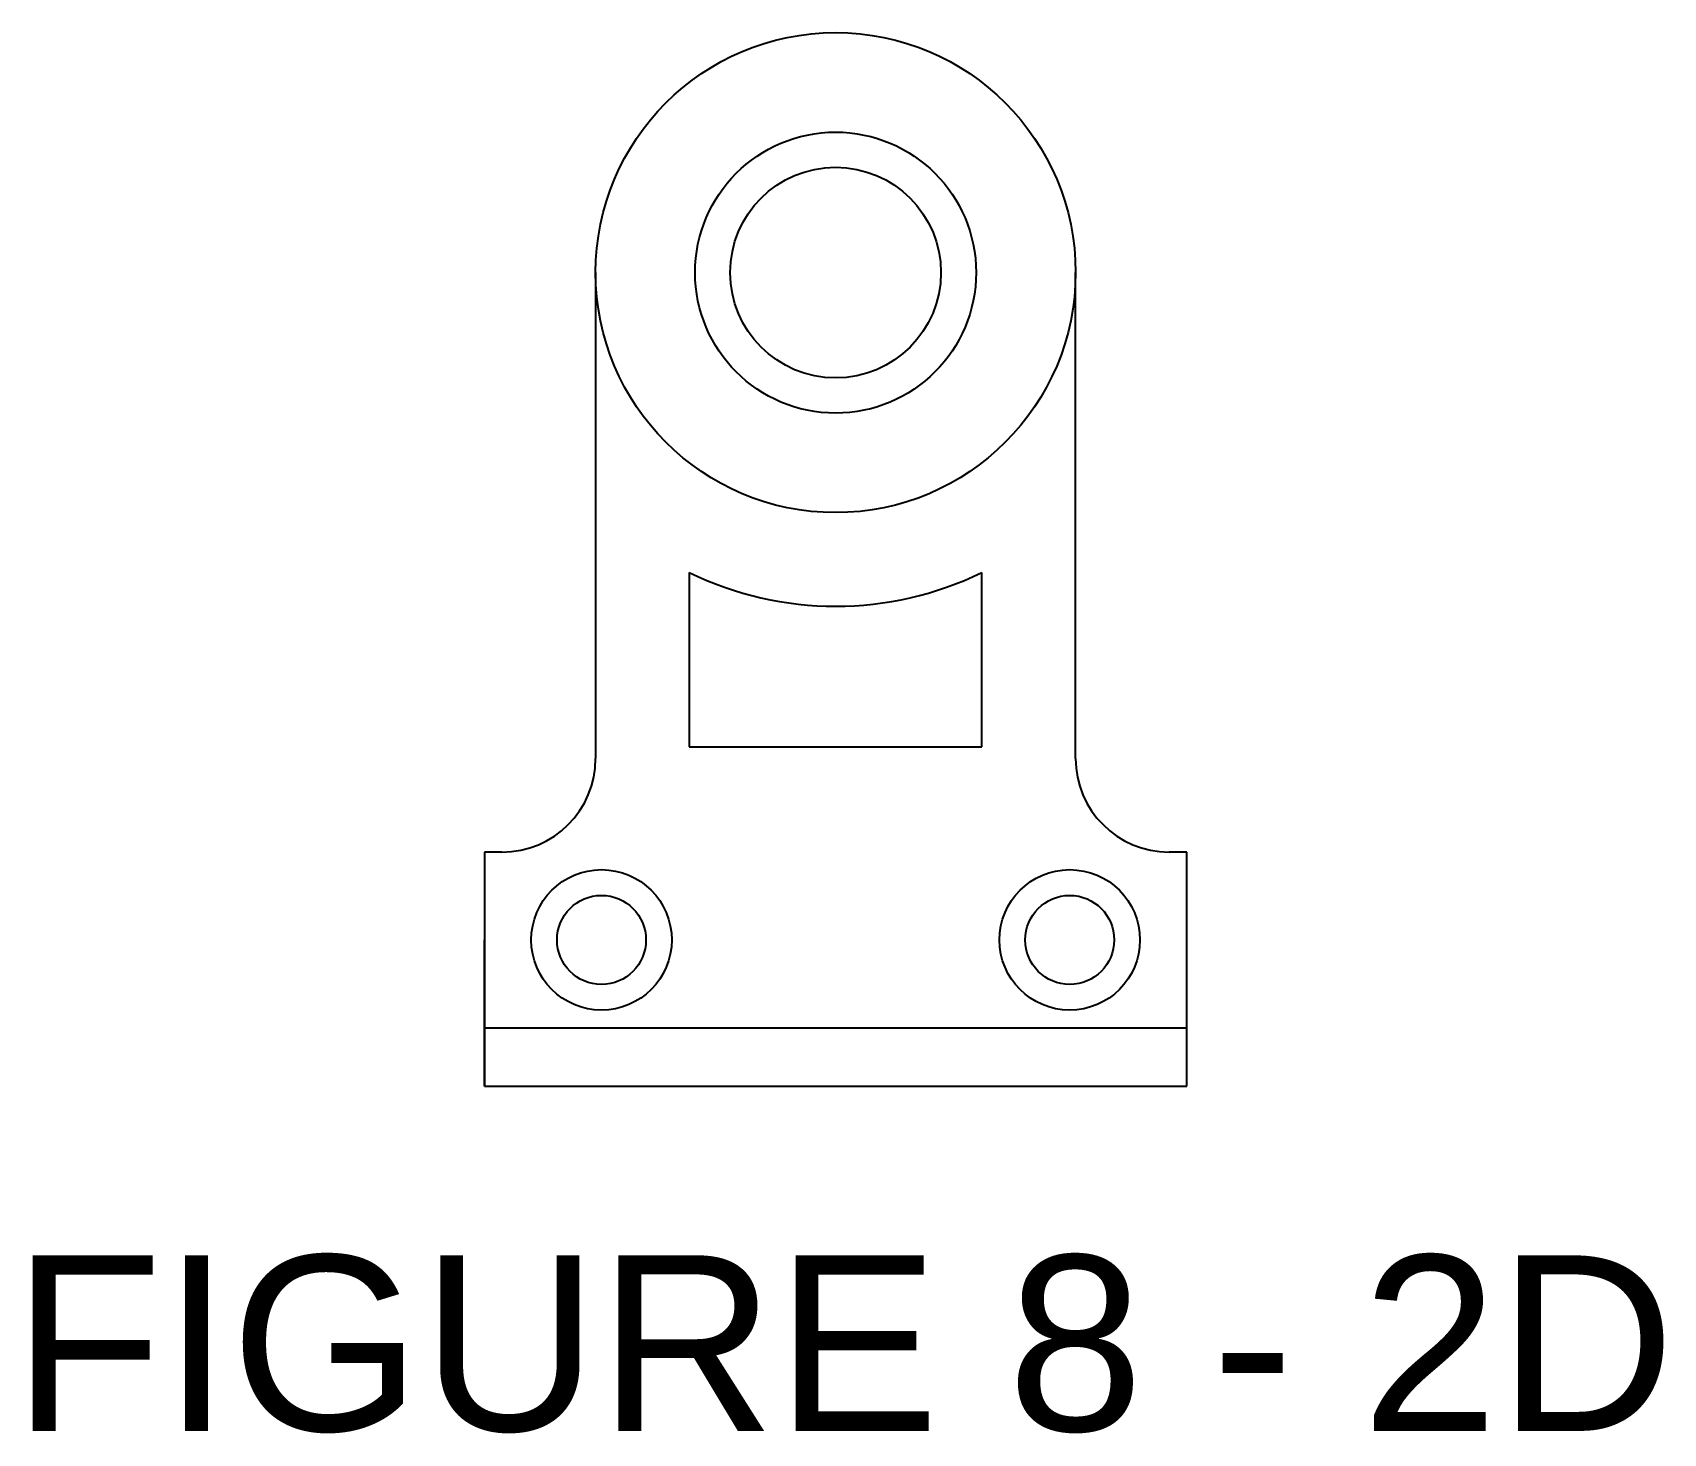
# Model space of a CAD drawing. Header units: inches. Extents: x 48.5 to 76.4, y 73 to 97.
import ezdxf

# ---------------------------------------------------------------- set-up
doc = ezdxf.new("R2010")
doc.units = ezdxf.units.IN
doc.header["$MEASUREMENT"] = 0
doc.styles.get("Standard").update_dxf_attribs({"font": 'arial.ttf'})

msp = doc.modelspace()

# ---------------------------------------------------------------- linework, layer by layer
for p, q in [((58.118, 92.854), (58.118, 84.554)), ((66.318, 84.554), (66.318, 92.854)), ((59.718, 87.732), (59.718, 84.754)), ((64.718, 84.754), (64.718, 87.732)), ((59.718, 84.754), (64.718, 84.754)), ((56.518, 82.954), (56.218, 82.954)), ((56.218, 82.954), (56.218, 78.954)), ((68.218, 82.954), (67.918, 82.954)), ((68.218, 78.954), (68.218, 82.954)), ((56.218, 78.954), (56.218, 81.454)), ((56.218, 79.954), (68.218, 79.954)), ((56.218, 78.954), (68.218, 78.954))]:
    msp.add_line(p, q)
for centre, radius in [((62.218, 92.854), 4.1), ((62.218, 92.854), 2.4), ((62.218, 92.854), 1.8), ((58.218, 81.454), 1.2), ((66.218, 81.454), 1.2), ((66.218, 81.454), 1.2), ((58.218, 81.454), 0.76), ((66.218, 81.454), 0.76), ((66.218, 81.454), 0.76)]:
    msp.add_circle(centre, radius)
for centre, radius, start, end in [((62.218, 92.854), 5.7, 243.9856, 296.0144), ((56.518, 84.554), 1.6, 270, 0), ((67.918, 84.554), 1.6, 180, 270)]:
    msp.add_arc(centre, radius, start, end)

# ---------------------------------------------------------------- texts
at = {"insert": (48.155, 76.065), "char_height": 3, "attachment_point": 1}
msp.add_mtext_dynamic_manual_height_columns('FIGURE 8 - 2D', width=235.26413, gutter_width=12.5, heights=[0], dxfattribs=at)

doc.saveas('drawing.dxf')
